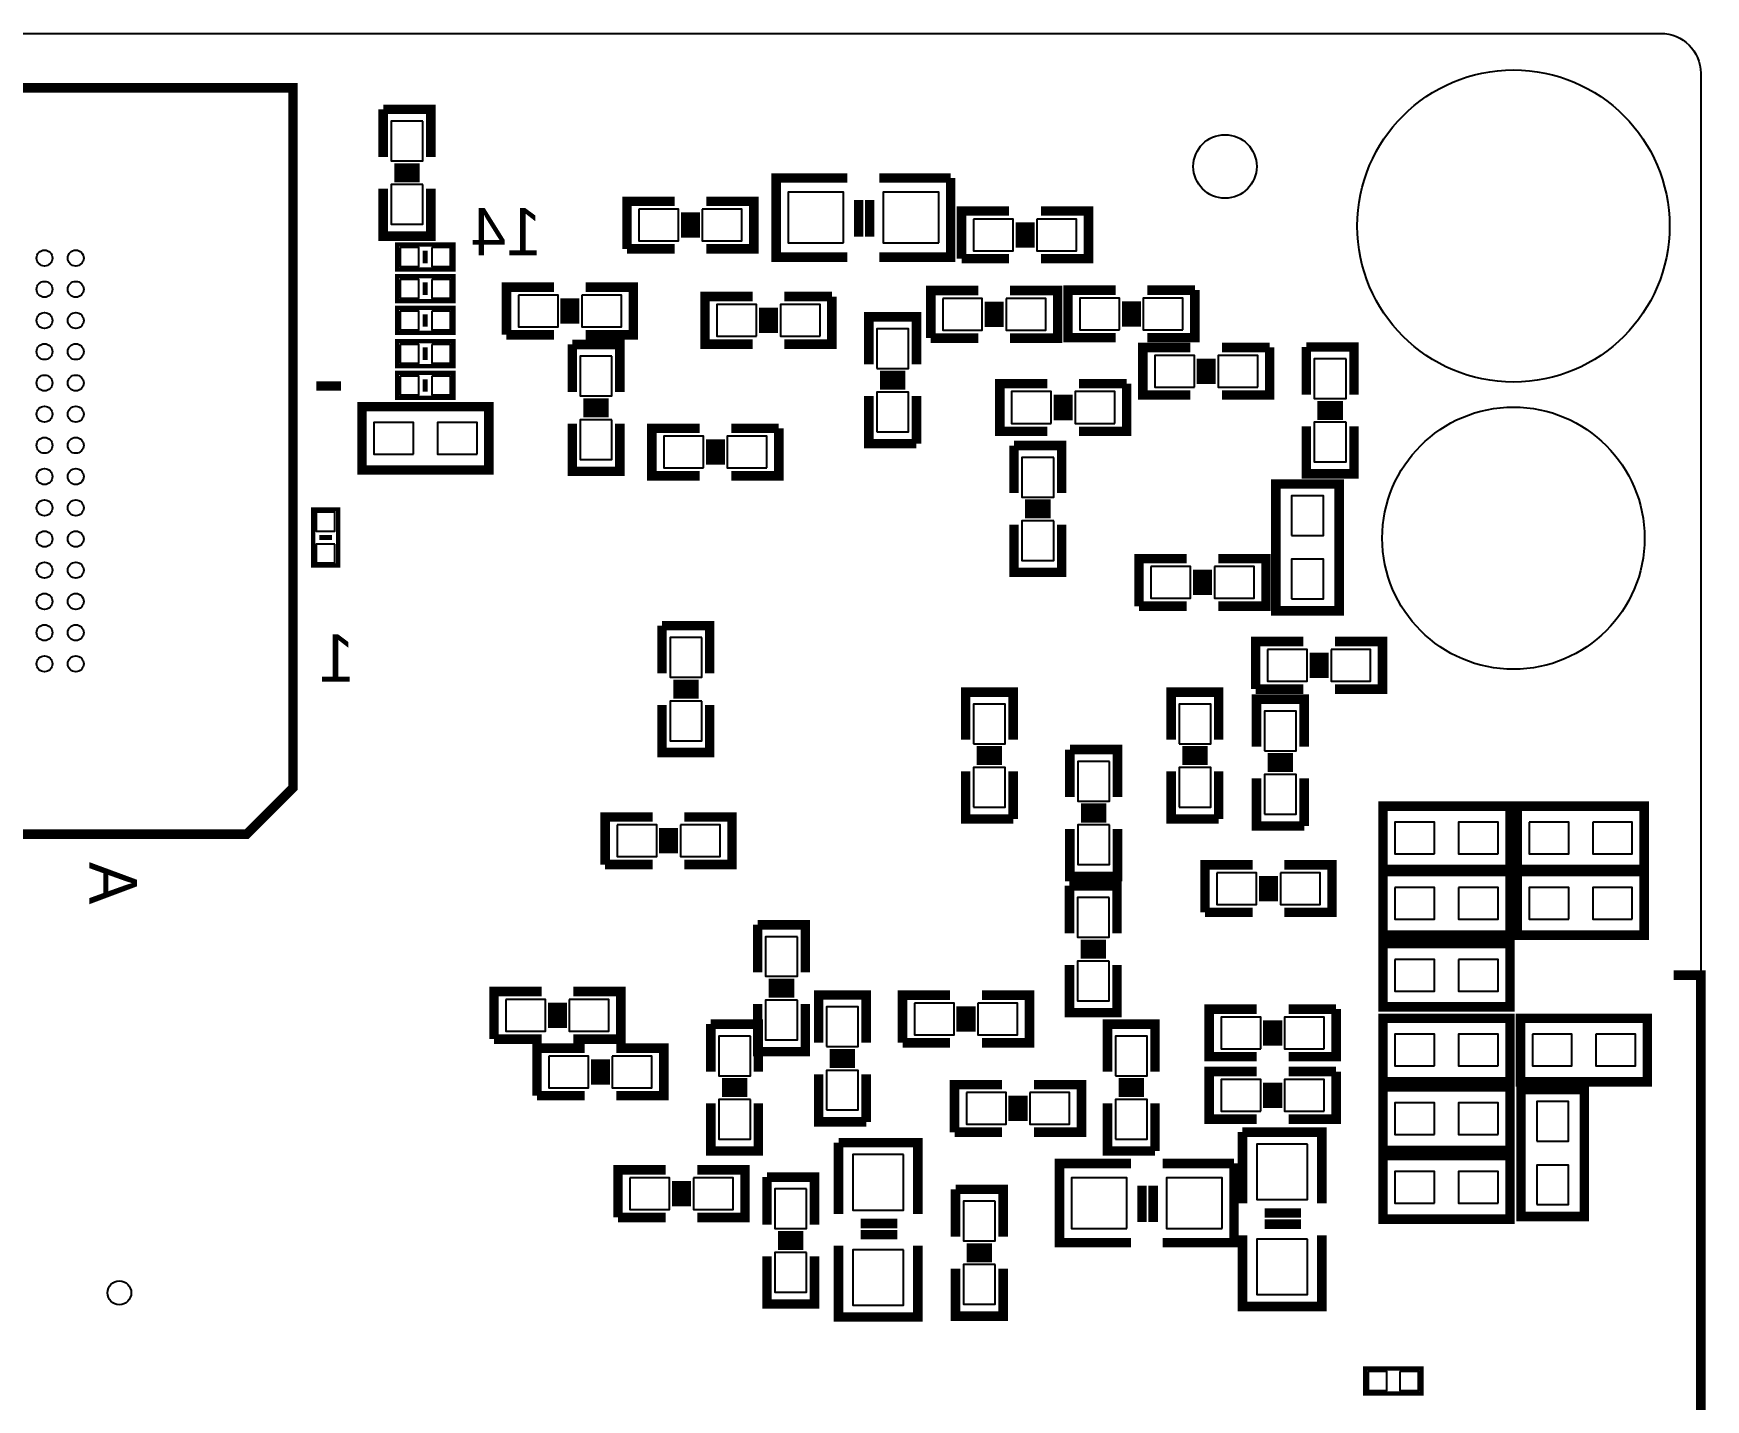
# Model space of a CAD drawing. Extents: x -61 to 349, y -42 to 245.
# Drawn here: x 42.9 to 69.68, y 23.2 to 45.09 of the extents above; entities that cross this region are included whole.
import ezdxf
from ezdxf.enums import TextEntityAlignment as Align

# ---------------------------------------------------------------- set-up
doc = ezdxf.new("R2010")
doc.units = 0
for name, color, linetype in [('BOARD_GEOMETRY_OUTLINE', 3, 'CONTINUOUS'), ('PACKAGE_GEOMETRY_SILKSCREEN_B', 4, 'CONTINUOUS'), ('PIN_B', 5, 'CONTINUOUS')]:
    doc.layers.add(name, color=color, linetype=linetype)

msp = doc.modelspace()

# ---------------------------------------------------------------- linework, layer by layer
at = {"layer": 'BOARD_GEOMETRY_OUTLINE'}
msp.add_lwpolyline([(0.635, 45.085), (68.961, 45.085, -0.41233), (69.600064, 44.45), (69.600064, 21.999956), (68.600066, 21.999956, 0.414218), (67.600068, 20.999958), (67.600068, 18.999962, 0.414228), (68.600066, 17.999964), (69.600064, 17.999964), (69.600064, 0.635, -0.412353), (68.961, 0), (39.099998, 0)], format="xyb", dxfattribs=at)
at = {"layer": 'PACKAGE_GEOMETRY_SILKSCREEN_B'}
for points, const_width in [([(47.055786, 44.214288), (33.60039, 44.214288), (33.60039, 32.258508), (46.316646, 32.258508), (47.055786, 32.997902), (47.055786, 44.214288)], 0.1524), ([(48.501046, 43.869864), (48.501046, 43.107864)], 0.1524), ([(49.263046, 43.107864), (49.263046, 43.869864), (48.501046, 43.869864)], 0.1524), ([(48.678846, 42.930064), (49.085246, 42.930064)], 0.1524), ([(48.678846, 42.777664), (49.085246, 42.777664)], 0.1524), ([(55.936134, 42.770298), (54.793134, 42.770298), (54.793134, 41.500298), (55.936134, 41.500298)], 0.1524), ([(57.587134, 42.770298), (56.444134, 42.770298)], 0.1524), ([(56.444134, 41.500298), (57.587134, 41.500298), (57.587134, 42.770298)], 0.1524), ([(48.501046, 42.599864), (48.501046, 41.837864), (49.263046, 41.837864), (49.263046, 42.599864)], 0.1524), ([(53.167026, 42.39514), (52.405026, 42.39514), (52.405026, 41.63314)], 0.1524), ([(53.675026, 41.63314), (54.437026, 41.63314), (54.437026, 42.39514), (53.675026, 42.39514)], 0.1524), ([(56.113934, 42.414698), (56.113934, 41.830498)], 0.1524), ([(56.291734, 42.414698), (56.291734, 41.830498)], 0.1524), ([(58.524902, 42.239438), (57.762902, 42.239438), (57.762902, 41.477438)], 0.1524), ([(59.032902, 41.477438), (59.794902, 41.477438), (59.794902, 42.239438), (59.032902, 42.239438)], 0.1524), ([(53.344826, 41.81094), (53.344826, 42.21734)], 0.1524), ([(53.497226, 41.81094), (53.497226, 42.21734)], 0.1524), ([(58.702702, 41.655238), (58.702702, 42.061638)], 0.1524), ([(58.855102, 41.655238), (58.855102, 42.061638)], 0.1524), ([(48.724566, 41.703752), (48.724566, 41.303702), (49.624488, 41.303702), (49.624488, 41.703752), (48.724566, 41.703752)], 0.070104), ([(49.1744, 41.403524), (49.1744, 41.60393)], 0.08001), ([(52.405026, 41.63314), (53.167026, 41.63314)], 0.1524), ([(57.762902, 41.477438), (58.524902, 41.477438)], 0.1524), ([(48.724566, 41.195498), (48.724566, 40.795448), (49.624488, 40.795448), (49.624488, 41.195498), (48.724566, 41.195498)], 0.070104), ([(49.1744, 40.895524), (49.1744, 41.095676)], 0.08001), ([(51.237642, 41.019984), (50.475642, 41.019984), (50.475642, 40.257984)], 0.1524), ([(51.745642, 40.257984), (52.507642, 40.257984), (52.507642, 41.019984), (51.745642, 41.019984)], 0.1524), ([(58.031634, 40.966898), (57.269634, 40.966898), (57.269634, 40.204898)], 0.1524), ([(58.539634, 40.204898), (59.301634, 40.204898), (59.301634, 40.966898), (58.539634, 40.966898)], 0.1524), ([(60.228226, 40.97274), (59.466226, 40.97274), (59.466226, 40.21074), (60.228226, 40.21074)], 0.1524), ([(61.498226, 40.97274), (60.736226, 40.97274)], 0.1524), ([(60.736226, 40.21074), (61.498226, 40.21074), (61.498226, 40.97274)], 0.1524), ([(48.724312, 40.687498), (48.724312, 40.287448), (49.624234, 40.287448), (49.624234, 40.687498), (48.724312, 40.687498)], 0.070104), ([(51.415442, 40.435784), (51.415442, 40.842184)], 0.1524), ([(51.567842, 40.435784), (51.567842, 40.842184)], 0.1524), ([(54.416706, 40.870378), (53.654706, 40.870378), (53.654706, 40.108378), (54.416706, 40.108378)], 0.1524), ([(54.594506, 40.692578), (54.594506, 40.286178)], 0.1524), ([(54.746906, 40.692578), (54.746906, 40.286178)], 0.1524), ([(55.686706, 40.870378), (54.924706, 40.870378)], 0.1524), ([(54.924706, 40.108378), (55.686706, 40.108378), (55.686706, 40.870378)], 0.1524), ([(58.209434, 40.382698), (58.209434, 40.789098)], 0.1524), ([(58.361834, 40.382698), (58.361834, 40.789098)], 0.1524), ([(60.406026, 40.79494), (60.406026, 40.38854)], 0.1524), ([(60.558426, 40.79494), (60.558426, 40.38854)], 0.1524), ([(49.1744, 40.387524), (49.1744, 40.587676)], 0.08001), ([(57.041034, 39.783258), (57.041034, 40.545258), (56.279034, 40.545258), (56.279034, 39.783258)], 0.1524), ([(48.724312, 40.154352), (48.724312, 39.754302), (49.624234, 39.754302), (49.624234, 40.154352), (48.724312, 40.154352)], 0.070104), ([(50.475642, 40.257984), (51.237642, 40.257984)], 0.1524), ([(51.529234, 40.103298), (51.529234, 39.341298)], 0.1524), ([(52.291234, 39.341298), (52.291234, 40.103298), (51.529234, 40.103298)], 0.1524), ([(57.269634, 40.204898), (58.031634, 40.204898)], 0.1524), ([(49.1744, 39.854124), (49.1744, 40.054276)], 0.08001), ([(61.426852, 40.055038), (60.664852, 40.055038), (60.664852, 39.293038), (61.426852, 39.293038)], 0.1524), ([(61.604652, 39.877238), (61.604652, 39.470838)], 0.1524), ([(61.757052, 39.877238), (61.757052, 39.470838)], 0.1524), ([(62.696852, 40.055038), (61.934852, 40.055038)], 0.1524), ([(61.934852, 39.293038), (62.696852, 39.293038), (62.696852, 40.055038)], 0.1524), ([(63.2841, 40.06215), (63.2841, 39.30015)], 0.1524), ([(64.0461, 39.30015), (64.0461, 40.06215), (63.2841, 40.06215)], 0.1524), ([(48.724312, 39.646098), (48.724312, 39.246048), (49.624234, 39.246048), (49.624234, 39.646098), (48.724312, 39.646098)], 0.070104), ([(56.863234, 39.605458), (56.456834, 39.605458)], 0.1524), ([(47.42815, 39.436294), (47.8282, 39.436294)], 0.1524), ([(49.1744, 39.34587), (49.1744, 39.546276)], 0.08001), ([(56.863234, 39.453058), (56.456834, 39.453058)], 0.1524), ([(59.136026, 39.47414), (58.374026, 39.47414), (58.374026, 38.71214), (59.136026, 38.71214)], 0.1524), ([(59.313826, 39.29634), (59.313826, 38.88994)], 0.1524), ([(59.466226, 39.29634), (59.466226, 38.88994)], 0.1524), ([(60.406026, 39.47414), (59.644026, 39.47414)], 0.1524), ([(59.644026, 38.71214), (60.406026, 38.71214), (60.406026, 39.47414)], 0.1524), ([(50.193956, 39.10711), (48.161956, 39.10711), (48.161956, 38.09111), (50.193956, 38.09111), (50.193956, 39.10711)], 0.1524), ([(51.707034, 39.163498), (52.113434, 39.163498)], 0.1524), ([(56.279034, 39.275258), (56.279034, 38.513258), (57.041034, 38.513258)], 0.1524), ([(57.041034, 38.513258), (57.041034, 39.275258)], 0.1524), ([(63.4619, 39.12235), (63.8683, 39.12235)], 0.1524), ([(51.529234, 38.833298), (51.529234, 38.071298), (52.291234, 38.071298), (52.291234, 38.833298)], 0.1524), ([(51.707034, 39.011098), (52.113434, 39.011098)], 0.1524), ([(53.566314, 38.759638), (52.804314, 38.759638), (52.804314, 37.997638), (53.566314, 37.997638)], 0.1524), ([(54.836314, 38.759638), (54.074314, 38.759638)], 0.1524), ([(54.074314, 37.997638), (54.836314, 37.997638), (54.836314, 38.759638)], 0.1524), ([(63.2841, 38.79215), (63.2841, 38.03015), (64.0461, 38.03015), (64.0461, 38.79215)], 0.1524), ([(63.4619, 38.96995), (63.8683, 38.96995)], 0.1524), ([(53.744114, 38.581838), (53.744114, 38.175438)], 0.1524), ([(53.896514, 38.581838), (53.896514, 38.175438)], 0.1524), ([(58.602626, 38.48354), (58.602626, 37.72154)], 0.1524), ([(59.364626, 37.72154), (59.364626, 38.48354), (58.602626, 38.48354)], 0.1524), ([(63.80988, 35.836098), (63.80988, 37.868098), (62.79388, 37.868098), (62.79388, 35.836098), (63.80988, 35.836098)], 0.1524), ([(47.778924, 37.460428), (47.378874, 37.460428), (47.378874, 36.560506), (47.778924, 36.560506), (47.778924, 37.460428)], 0.070104), ([(58.780426, 37.54374), (59.186826, 37.54374)], 0.1524), ([(58.602626, 37.21354), (58.602626, 36.45154), (59.364626, 36.45154), (59.364626, 37.21354)], 0.1524), ([(58.780426, 37.39134), (59.186826, 37.39134)], 0.1524), ([(47.47895, 37.01034), (47.679102, 37.01034)], 0.08001), ([(61.366654, 36.671758), (60.604654, 36.671758), (60.604654, 35.909758)], 0.1524), ([(61.874654, 35.909758), (62.636654, 35.909758), (62.636654, 36.671758), (61.874654, 36.671758)], 0.1524), ([(61.544454, 36.087558), (61.544454, 36.493958)], 0.1524), ([(61.696854, 36.087558), (61.696854, 36.493958)], 0.1524), ([(60.604654, 35.909758), (61.366654, 35.909758)], 0.1524), ([(52.966874, 35.597338), (52.966874, 34.835338)], 0.1524), ([(53.728874, 34.835338), (53.728874, 35.597338), (52.966874, 35.597338)], 0.1524), ([(63.234062, 35.343338), (62.472062, 35.343338), (62.472062, 34.581338)], 0.1524), ([(63.742062, 34.581338), (64.504062, 34.581338), (64.504062, 35.343338), (63.742062, 35.343338)], 0.1524), ([(63.411862, 34.759138), (63.411862, 35.165538)], 0.1524), ([(63.564262, 34.759138), (63.564262, 35.165538)], 0.1524), ([(53.144674, 34.657538), (53.551074, 34.657538)], 0.1524), ([(53.144674, 34.505138), (53.551074, 34.505138)], 0.1524), ([(58.590434, 33.771078), (58.590434, 34.533078), (57.828434, 34.533078), (57.828434, 33.771078)], 0.1524), ([(61.879734, 33.771078), (61.879734, 34.533078), (61.117734, 34.533078), (61.117734, 33.771078)], 0.1524), ([(62.472062, 34.581338), (63.234062, 34.581338)], 0.1524), ([(52.966874, 34.327338), (52.966874, 33.565338), (53.728874, 33.565338), (53.728874, 34.327338)], 0.1524), ([(63.248794, 33.659318), (63.248794, 34.421318), (62.486794, 34.421318), (62.486794, 33.659318)], 0.1524), ([(58.412634, 33.593278), (58.006234, 33.593278)], 0.1524), ([(58.412634, 33.440878), (58.006234, 33.440878)], 0.1524), ([(59.497214, 33.613598), (59.497214, 32.851598)], 0.1524), ([(60.259214, 32.851598), (60.259214, 33.613598), (59.497214, 33.613598)], 0.1524), ([(61.701934, 33.593278), (61.295534, 33.593278)], 0.1524), ([(61.701934, 33.440878), (61.295534, 33.440878)], 0.1524), ([(63.070994, 33.481518), (62.664594, 33.481518)], 0.1524), ([(57.828434, 33.263078), (57.828434, 32.501078), (58.590434, 32.501078)], 0.1524), ([(58.590434, 32.501078), (58.590434, 33.263078)], 0.1524), ([(61.117734, 33.263078), (61.117734, 32.501078), (61.879734, 32.501078)], 0.1524), ([(61.879734, 32.501078), (61.879734, 33.263078)], 0.1524), ([(62.486794, 33.151318), (62.486794, 32.389318), (63.248794, 32.389318)], 0.1524), ([(63.070994, 33.329118), (62.664594, 33.329118)], 0.1524), ([(63.248794, 32.389318), (63.248794, 33.151318)], 0.1524), ([(59.675014, 32.673798), (60.081414, 32.673798)], 0.1524), ([(66.543936, 32.707072), (64.511936, 32.707072), (64.511936, 31.691072), (66.543936, 31.691072), (66.543936, 32.707072)], 0.1524), ([(66.662046, 31.691072), (68.694046, 31.691072), (68.694046, 32.707072), (66.662046, 32.707072), (66.662046, 31.691072)], 0.1524), ([(52.817014, 32.534098), (52.055014, 32.534098), (52.055014, 31.772098)], 0.1524), ([(52.994814, 31.949898), (52.994814, 32.356298)], 0.1524), ([(53.147214, 31.949898), (53.147214, 32.356298)], 0.1524), ([(53.325014, 31.772098), (54.087014, 31.772098), (54.087014, 32.534098), (53.325014, 32.534098)], 0.1524), ([(59.497214, 32.343598), (59.497214, 31.581598), (60.259214, 31.581598), (60.259214, 32.343598)], 0.1524), ([(59.675014, 32.521398), (60.081414, 32.521398)], 0.1524), ([(52.055014, 31.772098), (52.817014, 31.772098)], 0.1524), ([(62.423802, 31.767526), (61.661802, 31.767526), (61.661802, 31.005526)], 0.1524), ([(62.601602, 31.183326), (62.601602, 31.589726)], 0.1524), ([(62.754002, 31.183326), (62.754002, 31.589726)], 0.1524), ([(62.931802, 31.005526), (63.693802, 31.005526), (63.693802, 31.767526), (62.931802, 31.767526)], 0.1524), ([(64.511936, 30.641036), (66.543936, 30.641036), (66.543936, 31.657036), (64.511936, 31.657036), (64.511936, 30.641036)], 0.1524), ([(68.694046, 31.657036), (66.662046, 31.657036), (66.662046, 30.641036), (68.694046, 30.641036), (68.694046, 31.657036)], 0.1524), ([(59.489594, 31.431738), (59.489594, 30.669738)], 0.1524), ([(60.251594, 30.669738), (60.251594, 31.431738), (59.489594, 31.431738)], 0.1524), ([(61.661802, 31.005526), (62.423802, 31.005526)], 0.1524), ([(54.498494, 30.806898), (54.498494, 30.044898)], 0.1524), ([(55.260494, 30.044898), (55.260494, 30.806898), (54.498494, 30.806898)], 0.1524), ([(59.667394, 30.491938), (60.073794, 30.491938)], 0.1524), ([(64.511936, 29.491178), (66.543936, 29.491178), (66.543936, 30.507178), (64.511936, 30.507178), (64.511936, 29.491178)], 0.1524), ([(59.667394, 30.339538), (60.073794, 30.339538)], 0.1524), ([(59.489594, 30.161738), (59.489594, 29.399738), (60.251594, 29.399738), (60.251594, 30.161738)], 0.1524), ([(69.1642, 29.99994), (69.600064, 29.99994), (69.600064, 23.999952)], 0.1524), ([(51.036474, 29.737558), (50.274474, 29.737558), (50.274474, 28.975558)], 0.1524), ([(51.544474, 28.975558), (52.306474, 28.975558), (52.306474, 29.737558), (51.544474, 29.737558)], 0.1524), ([(54.676294, 29.867098), (55.082694, 29.867098)], 0.1524), ([(54.676294, 29.714698), (55.082694, 29.714698)], 0.1524), ([(56.235854, 28.919678), (56.235854, 29.681678), (55.473854, 29.681678), (55.473854, 28.919678)], 0.1524), ([(57.579514, 29.679138), (56.817514, 29.679138), (56.817514, 28.917138)], 0.1524), ([(58.087514, 28.917138), (58.849514, 28.917138), (58.849514, 29.679138), (58.087514, 29.679138)], 0.1524), ([(51.214274, 29.153358), (51.214274, 29.559758)], 0.1524), ([(51.366674, 29.153358), (51.366674, 29.559758)], 0.1524), ([(54.498494, 29.536898), (54.498494, 28.774898), (55.260494, 28.774898), (55.260494, 29.536898)], 0.1524), ([(57.757314, 29.094938), (57.757314, 29.501338)], 0.1524), ([(57.909714, 29.094938), (57.909714, 29.501338)], 0.1524), ([(62.490604, 29.455618), (61.728604, 29.455618), (61.728604, 28.693618), (62.490604, 28.693618)], 0.1524), ([(63.760604, 29.455618), (62.998604, 29.455618)], 0.1524), ([(62.998604, 28.693618), (63.760604, 28.693618), (63.760604, 29.455618)], 0.1524), ([(53.747162, 29.21508), (53.747162, 28.45308)], 0.1524), ([(54.509162, 28.45308), (54.509162, 29.21508), (53.747162, 29.21508)], 0.1524), ([(60.861194, 28.452318), (60.861194, 29.214318), (60.099194, 29.214318), (60.099194, 28.452318)], 0.1524), ([(62.668404, 29.277818), (62.668404, 28.871418)], 0.1524), ([(62.820804, 29.277818), (62.820804, 28.871418)], 0.1524), ([(66.543936, 29.307028), (64.511936, 29.307028), (64.511936, 28.291028), (66.543936, 28.291028), (66.543936, 29.307028)], 0.1524), ([(66.712084, 28.291028), (68.744084, 28.291028), (68.744084, 29.307028), (66.712084, 29.307028), (66.712084, 28.291028)], 0.1524), ([(50.274474, 28.975558), (51.036474, 28.975558)], 0.1524), ([(56.817514, 28.917138), (57.579514, 28.917138)], 0.1524), ([(51.725322, 28.830524), (50.963322, 28.830524), (50.963322, 28.068524)], 0.1524), ([(51.903122, 28.246324), (51.903122, 28.652724)], 0.1524), ([(52.055522, 28.246324), (52.055522, 28.652724)], 0.1524), ([(52.233322, 28.068524), (52.995322, 28.068524), (52.995322, 28.830524), (52.233322, 28.830524)], 0.1524), ([(56.058054, 28.741878), (55.651654, 28.741878)], 0.1524), ([(56.058054, 28.589478), (55.651654, 28.589478)], 0.1524), ([(55.473854, 28.411678), (55.473854, 27.649678), (56.235854, 27.649678)], 0.1524), ([(56.235854, 27.649678), (56.235854, 28.411678)], 0.1524), ([(62.490604, 28.45562), (61.728604, 28.45562), (61.728604, 27.69362), (62.490604, 27.69362)], 0.1524), ([(63.760604, 28.45562), (62.998604, 28.45562)], 0.1524), ([(62.998604, 27.69362), (63.760604, 27.69362), (63.760604, 28.45562)], 0.1524), ([(50.963322, 28.068524), (51.725322, 28.068524)], 0.1524), ([(53.924962, 28.27528), (54.331362, 28.27528)], 0.1524), ([(53.924962, 28.12288), (54.331362, 28.12288)], 0.1524), ([(58.412634, 28.246578), (57.650634, 28.246578), (57.650634, 27.484578)], 0.1524), ([(58.590434, 27.662378), (58.590434, 28.068778)], 0.1524), ([(58.742834, 27.662378), (58.742834, 28.068778)], 0.1524), ([(58.920634, 27.484578), (59.682634, 27.484578), (59.682634, 28.246578), (58.920634, 28.246578)], 0.1524), ([(60.683394, 28.274518), (60.276994, 28.274518)], 0.1524), ([(60.683394, 28.122118), (60.276994, 28.122118)], 0.1524), ([(62.668404, 28.27782), (62.668404, 27.87142)], 0.1524), ([(62.820804, 28.27782), (62.820804, 27.87142)], 0.1524), ([(66.543936, 28.207208), (64.511936, 28.207208), (64.511936, 27.191208), (66.543936, 27.191208), (66.543936, 28.207208)], 0.1524), ([(67.735958, 26.133044), (67.735958, 28.165044), (66.719958, 28.165044), (66.719958, 26.133044), (67.735958, 26.133044)], 0.1524), ([(53.747162, 27.94508), (53.747162, 27.18308), (54.509162, 27.18308), (54.509162, 27.94508)], 0.1524), ([(60.099194, 27.944318), (60.099194, 27.182318), (60.861194, 27.182318)], 0.1524), ([(60.861194, 27.182318), (60.861194, 27.944318)], 0.1524), ([(55.792116, 27.316938), (55.792116, 26.173938)], 0.1524), ([(57.062116, 26.173938), (57.062116, 27.316938), (55.792116, 27.316938)], 0.1524), ([(57.650634, 27.484578), (58.412634, 27.484578)], 0.1524), ([(62.260226, 27.48534), (62.260226, 26.34234)], 0.1524), ([(63.530226, 26.34234), (63.530226, 27.48534), (62.260226, 27.48534)], 0.1524), ([(60.474098, 26.984198), (59.331098, 26.984198), (59.331098, 25.714198), (60.474098, 25.714198)], 0.1524), ([(62.125098, 26.984198), (60.982098, 26.984198)], 0.1524), ([(60.982098, 25.714198), (62.125098, 25.714198), (62.125098, 26.984198)], 0.1524), ([(66.543936, 27.107134), (64.511936, 27.107134), (64.511936, 26.091134), (66.543936, 26.091134), (66.543936, 27.107134)], 0.1524), ([(53.024024, 26.880058), (52.262024, 26.880058), (52.262024, 26.118058)], 0.1524), ([(53.201824, 26.295858), (53.201824, 26.702258)], 0.1524), ([(53.354224, 26.295858), (53.354224, 26.702258)], 0.1524), ([(53.532024, 26.118058), (54.294024, 26.118058), (54.294024, 26.880058), (53.532024, 26.880058)], 0.1524), ([(54.646322, 26.76525), (54.646322, 26.00325)], 0.1524), ([(55.408322, 26.00325), (55.408322, 26.76525), (54.646322, 26.76525)], 0.1524), ([(57.665874, 26.570178), (57.665874, 25.808178)], 0.1524), ([(58.427874, 25.808178), (58.427874, 26.570178), (57.665874, 26.570178)], 0.1524), ([(60.651898, 26.628598), (60.651898, 26.044398)], 0.1524), ([(60.829698, 26.628598), (60.829698, 26.044398)], 0.1524), ([(62.615826, 26.18994), (63.200026, 26.18994)], 0.1524), ([(52.262024, 26.118058), (53.024024, 26.118058)], 0.1524), ([(56.147716, 26.021538), (56.731916, 26.021538)], 0.1524), ([(62.615826, 26.01214), (63.200026, 26.01214)], 0.1524), ([(54.824122, 25.82545), (55.230522, 25.82545)], 0.1524), ([(54.824122, 25.67305), (55.230522, 25.67305)], 0.1524), ([(55.792116, 25.665938), (55.792116, 24.522938), (57.062116, 24.522938), (57.062116, 25.665938)], 0.1524), ([(56.147716, 25.843738), (56.731916, 25.843738)], 0.1524), ([(57.843674, 25.630378), (58.250074, 25.630378)], 0.1524), ([(62.260226, 25.83434), (62.260226, 24.69134), (63.530226, 24.69134), (63.530226, 25.83434)], 0.1524), ([(54.646322, 25.49525), (54.646322, 24.73325), (55.408322, 24.73325), (55.408322, 25.49525)], 0.1524), ([(57.843674, 25.477978), (58.250074, 25.477978)], 0.1524), ([(57.665874, 25.300178), (57.665874, 24.538178), (58.427874, 24.538178), (58.427874, 25.300178)], 0.1524), ([(64.227964, 23.699216), (64.227964, 23.299166), (65.12814, 23.299166), (65.12814, 23.699216), (64.227964, 23.699216)], 0.070104)]:
    msp.add_lwpolyline(points, dxfattribs=dict(at, const_width=const_width))
at = {"layer": 'PACKAGE_GEOMETRY_SILKSCREEN_B', "const_width": 0.1524}
msp.add_lwpolyline([(69.600064, 7.124954), (69.600064, 17.999964), (68.600066, 17.999964, -0.414215), (67.600068, 18.999962), (67.600068, 20.999958, -0.414226), (68.600066, 21.999956), (69.600064, 21.999956), (69.600064, 23.999952)], format="xyb", dxfattribs=at)
at = {"layer": 'PIN_B'}
for points in [[(49.136046, 43.679364), (48.628046, 43.679364), (48.628046, 43.044364), (49.136046, 43.044364)], [(49.136046, 42.663364), (48.628046, 42.663364), (48.628046, 42.028364), (49.136046, 42.028364)], [(55.872634, 41.728898), (55.872634, 42.541698), (54.983634, 42.541698), (54.983634, 41.728898)], [(57.396634, 41.728898), (57.396634, 42.541698), (56.507634, 42.541698), (56.507634, 41.728898)], [(52.595526, 42.26814), (52.595526, 41.76014), (53.230526, 41.76014), (53.230526, 42.26814)], [(53.611526, 42.26814), (53.611526, 41.76014), (54.246526, 41.76014), (54.246526, 42.26814)], [(57.953402, 42.112438), (57.953402, 41.604438), (58.588402, 41.604438), (58.588402, 42.112438)], [(58.969402, 42.112438), (58.969402, 41.604438), (59.604402, 41.604438), (59.604402, 42.112438)], [(48.770413, 41.653587), (48.770413, 41.353613), (49.070387, 41.353613), (49.070387, 41.653587)], [(49.278413, 41.653587), (49.278413, 41.353613), (49.578387, 41.353613), (49.578387, 41.653587)], [(48.770413, 41.145587), (48.770413, 40.845613), (49.070387, 40.845613), (49.070387, 41.145587)], [(49.278413, 41.145587), (49.278413, 40.845613), (49.578387, 40.845613), (49.578387, 41.145587)], [(50.666142, 40.892984), (50.666142, 40.384984), (51.301142, 40.384984), (51.301142, 40.892984)], [(51.682142, 40.892984), (51.682142, 40.384984), (52.317142, 40.384984), (52.317142, 40.892984)], [(54.480206, 40.235378), (54.480206, 40.743378), (53.845206, 40.743378), (53.845206, 40.235378)], [(55.496206, 40.235378), (55.496206, 40.743378), (54.861206, 40.743378), (54.861206, 40.235378)], [(57.460134, 40.839898), (57.460134, 40.331898), (58.095134, 40.331898), (58.095134, 40.839898)], [(58.476134, 40.839898), (58.476134, 40.331898), (59.111134, 40.331898), (59.111134, 40.839898)], [(60.291726, 40.33774), (60.291726, 40.84574), (59.656726, 40.84574), (59.656726, 40.33774)], [(61.307726, 40.33774), (61.307726, 40.84574), (60.672726, 40.84574), (60.672726, 40.33774)], [(48.770413, 40.637587), (48.770413, 40.337613), (49.070387, 40.337613), (49.070387, 40.637587)], [(49.278413, 40.637587), (49.278413, 40.337613), (49.578387, 40.337613), (49.578387, 40.637587)], [(56.406034, 39.719758), (56.914034, 39.719758), (56.914034, 40.354758), (56.406034, 40.354758)], [(48.770413, 40.104187), (48.770413, 39.804213), (49.070387, 39.804213), (49.070387, 40.104187)], [(49.278413, 40.104187), (49.278413, 39.804213), (49.578387, 39.804213), (49.578387, 40.104187)], [(52.164234, 39.912798), (51.656234, 39.912798), (51.656234, 39.277798), (52.164234, 39.277798)], [(61.490352, 39.420038), (61.490352, 39.928038), (60.855352, 39.928038), (60.855352, 39.420038)], [(62.506352, 39.420038), (62.506352, 39.928038), (61.871352, 39.928038), (61.871352, 39.420038)], [(63.9191, 39.87165), (63.4111, 39.87165), (63.4111, 39.23665), (63.9191, 39.23665)], [(48.770413, 39.596187), (48.770413, 39.296213), (49.070387, 39.296213), (49.070387, 39.596187)], [(49.278413, 39.596187), (49.278413, 39.296213), (49.578387, 39.296213), (49.578387, 39.596187)], [(56.406034, 38.703758), (56.914034, 38.703758), (56.914034, 39.338758), (56.406034, 39.338758)], [(59.199526, 38.83914), (59.199526, 39.34714), (58.564526, 39.34714), (58.564526, 38.83914)], [(60.215526, 38.83914), (60.215526, 39.34714), (59.580526, 39.34714), (59.580526, 38.83914)], [(48.987456, 38.34511), (48.987456, 38.85311), (48.352456, 38.85311), (48.352456, 38.34511)], [(50.003456, 38.34511), (50.003456, 38.85311), (49.368456, 38.85311), (49.368456, 38.34511)], [(52.164234, 38.896798), (51.656234, 38.896798), (51.656234, 38.261798), (52.164234, 38.261798)], [(63.9191, 38.85565), (63.4111, 38.85565), (63.4111, 38.22065), (63.9191, 38.22065)], [(53.629814, 38.124638), (53.629814, 38.632638), (52.994814, 38.632638), (52.994814, 38.124638)], [(54.645814, 38.124638), (54.645814, 38.632638), (54.010814, 38.632638), (54.010814, 38.124638)], [(59.237626, 38.29304), (58.729626, 38.29304), (58.729626, 37.65804), (59.237626, 37.65804)], [(63.04788, 37.042598), (63.55588, 37.042598), (63.55588, 37.677598), (63.04788, 37.677598)], [(47.729013, 37.414327), (47.429039, 37.414327), (47.429039, 37.114353), (47.729013, 37.114353)], [(59.237626, 37.27704), (58.729626, 37.27704), (58.729626, 36.64204), (59.237626, 36.64204)], [(47.729013, 36.906327), (47.429039, 36.906327), (47.429039, 36.606353), (47.729013, 36.606353)], [(60.795154, 36.544758), (60.795154, 36.036758), (61.430154, 36.036758), (61.430154, 36.544758)], [(61.811154, 36.544758), (61.811154, 36.036758), (62.446154, 36.036758), (62.446154, 36.544758)], [(63.04788, 36.026598), (63.55588, 36.026598), (63.55588, 36.661598), (63.04788, 36.661598)], [(53.601874, 35.406838), (53.093874, 35.406838), (53.093874, 34.771838), (53.601874, 34.771838)], [(62.662562, 35.216338), (62.662562, 34.708338), (63.297562, 34.708338), (63.297562, 35.216338)], [(63.678562, 35.216338), (63.678562, 34.708338), (64.313562, 34.708338), (64.313562, 35.216338)], [(53.601874, 34.390838), (53.093874, 34.390838), (53.093874, 33.755838), (53.601874, 33.755838)], [(57.955434, 33.707578), (58.463434, 33.707578), (58.463434, 34.342578), (57.955434, 34.342578)], [(61.244734, 33.707578), (61.752734, 33.707578), (61.752734, 34.342578), (61.244734, 34.342578)], [(62.613794, 33.595818), (63.121794, 33.595818), (63.121794, 34.230818), (62.613794, 34.230818)], [(57.955434, 32.691578), (58.463434, 32.691578), (58.463434, 33.326578), (57.955434, 33.326578)], [(60.132214, 33.423098), (59.624214, 33.423098), (59.624214, 32.788098), (60.132214, 32.788098)], [(61.244734, 32.691578), (61.752734, 32.691578), (61.752734, 33.326578), (61.244734, 33.326578)], [(62.613794, 32.579818), (63.121794, 32.579818), (63.121794, 33.214818), (62.613794, 33.214818)], [(52.245514, 32.407098), (52.245514, 31.899098), (52.880514, 31.899098), (52.880514, 32.407098)], [(53.261514, 32.407098), (53.261514, 31.899098), (53.896514, 31.899098), (53.896514, 32.407098)], [(60.132214, 32.407098), (59.624214, 32.407098), (59.624214, 31.772098), (60.132214, 31.772098)], [(65.337436, 31.945072), (65.337436, 32.453072), (64.702436, 32.453072), (64.702436, 31.945072)], [(66.353436, 31.945072), (66.353436, 32.453072), (65.718436, 32.453072), (65.718436, 31.945072)], [(66.852546, 32.453072), (66.852546, 31.945072), (67.487546, 31.945072), (67.487546, 32.453072)], [(67.868546, 32.453072), (67.868546, 31.945072), (68.503546, 31.945072), (68.503546, 32.453072)], [(61.852302, 31.640526), (61.852302, 31.132526), (62.487302, 31.132526), (62.487302, 31.640526)], [(62.868302, 31.640526), (62.868302, 31.132526), (63.503302, 31.132526), (63.503302, 31.640526)], [(64.702436, 31.403036), (64.702436, 30.895036), (65.337436, 30.895036), (65.337436, 31.403036)], [(65.718436, 31.403036), (65.718436, 30.895036), (66.353436, 30.895036), (66.353436, 31.403036)], [(67.487546, 30.895036), (67.487546, 31.403036), (66.852546, 31.403036), (66.852546, 30.895036)], [(68.503546, 30.895036), (68.503546, 31.403036), (67.868546, 31.403036), (67.868546, 30.895036)], [(60.124594, 31.241238), (59.616594, 31.241238), (59.616594, 30.606238), (60.124594, 30.606238)], [(55.133494, 30.616398), (54.625494, 30.616398), (54.625494, 29.981398), (55.133494, 29.981398)], [(60.124594, 30.225238), (59.616594, 30.225238), (59.616594, 29.590238), (60.124594, 29.590238)], [(64.702436, 30.253178), (64.702436, 29.745178), (65.337436, 29.745178), (65.337436, 30.253178)], [(65.718436, 30.253178), (65.718436, 29.745178), (66.353436, 29.745178), (66.353436, 30.253178)], [(50.464974, 29.610558), (50.464974, 29.102558), (51.099974, 29.102558), (51.099974, 29.610558)], [(51.480974, 29.610558), (51.480974, 29.102558), (52.115974, 29.102558), (52.115974, 29.610558)], [(55.133494, 29.600398), (54.625494, 29.600398), (54.625494, 28.965398), (55.133494, 28.965398)], [(55.600854, 28.856178), (56.108854, 28.856178), (56.108854, 29.491178), (55.600854, 29.491178)], [(57.008014, 29.552138), (57.008014, 29.044138), (57.643014, 29.044138), (57.643014, 29.552138)], [(58.024014, 29.552138), (58.024014, 29.044138), (58.659014, 29.044138), (58.659014, 29.552138)], [(62.554104, 28.820618), (62.554104, 29.328618), (61.919104, 29.328618), (61.919104, 28.820618)], [(63.570104, 28.820618), (63.570104, 29.328618), (62.935104, 29.328618), (62.935104, 28.820618)], [(54.382162, 29.02458), (53.874162, 29.02458), (53.874162, 28.38958), (54.382162, 28.38958)], [(60.226194, 28.388818), (60.734194, 28.388818), (60.734194, 29.023818), (60.226194, 29.023818)], [(65.337436, 28.545028), (65.337436, 29.053028), (64.702436, 29.053028), (64.702436, 28.545028)], [(66.353436, 28.545028), (66.353436, 29.053028), (65.718436, 29.053028), (65.718436, 28.545028)], [(66.902584, 29.053028), (66.902584, 28.545028), (67.537584, 28.545028), (67.537584, 29.053028)], [(67.918584, 29.053028), (67.918584, 28.545028), (68.553584, 28.545028), (68.553584, 29.053028)], [(51.153822, 28.703524), (51.153822, 28.195524), (51.788822, 28.195524), (51.788822, 28.703524)], [(52.169822, 28.703524), (52.169822, 28.195524), (52.804822, 28.195524), (52.804822, 28.703524)], [(55.600854, 27.840178), (56.108854, 27.840178), (56.108854, 28.475178), (55.600854, 28.475178)], [(57.841134, 28.119578), (57.841134, 27.611578), (58.476134, 27.611578), (58.476134, 28.119578)], [(58.857134, 28.119578), (58.857134, 27.611578), (59.492134, 27.611578), (59.492134, 28.119578)], [(62.554104, 27.82062), (62.554104, 28.32862), (61.919104, 28.32862), (61.919104, 27.82062)], [(63.570104, 27.82062), (63.570104, 28.32862), (62.935104, 28.32862), (62.935104, 27.82062)], [(54.382162, 28.00858), (53.874162, 28.00858), (53.874162, 27.37358), (54.382162, 27.37358)], [(60.226194, 27.372818), (60.734194, 27.372818), (60.734194, 28.007818), (60.226194, 28.007818)], [(65.337436, 27.445208), (65.337436, 27.953208), (64.702436, 27.953208), (64.702436, 27.445208)], [(66.353436, 27.445208), (66.353436, 27.953208), (65.718436, 27.953208), (65.718436, 27.445208)], [(66.973958, 27.339544), (67.481958, 27.339544), (67.481958, 27.974544), (66.973958, 27.974544)], [(56.833516, 27.126438), (56.020716, 27.126438), (56.020716, 26.237438), (56.833516, 26.237438)], [(63.301626, 27.29484), (62.488826, 27.29484), (62.488826, 26.40584), (63.301626, 26.40584)], [(65.337436, 26.345134), (65.337436, 26.853134), (64.702436, 26.853134), (64.702436, 26.345134)], [(66.353436, 26.345134), (66.353436, 26.853134), (65.718436, 26.853134), (65.718436, 26.345134)], [(66.973958, 26.323544), (67.481958, 26.323544), (67.481958, 26.958544), (66.973958, 26.958544)], [(52.452524, 26.753058), (52.452524, 26.245058), (53.087524, 26.245058), (53.087524, 26.753058)], [(53.468524, 26.753058), (53.468524, 26.245058), (54.103524, 26.245058), (54.103524, 26.753058)], [(55.281322, 26.57475), (54.773322, 26.57475), (54.773322, 25.93975), (55.281322, 25.93975)], [(60.410598, 25.942798), (60.410598, 26.755598), (59.521598, 26.755598), (59.521598, 25.942798)], [(61.934598, 25.942798), (61.934598, 26.755598), (61.045598, 26.755598), (61.045598, 25.942798)], [(58.300874, 26.379678), (57.792874, 26.379678), (57.792874, 25.744678), (58.300874, 25.744678)], [(63.301626, 25.77084), (62.488826, 25.77084), (62.488826, 24.88184), (63.301626, 24.88184)], [(55.281322, 25.55875), (54.773322, 25.55875), (54.773322, 24.92375), (55.281322, 24.92375)], [(56.833516, 25.602438), (56.020716, 25.602438), (56.020716, 24.713438), (56.833516, 24.713438)], [(58.300874, 25.363678), (57.792874, 25.363678), (57.792874, 24.728678), (58.300874, 24.728678)], [(64.274065, 23.649051), (64.274065, 23.349077), (64.574039, 23.349077), (64.574039, 23.649051)], [(64.782065, 23.649051), (64.782065, 23.349077), (65.082039, 23.349077), (65.082039, 23.649051)]]:
    msp.add_lwpolyline(points, close=True, dxfattribs=at)
for centre, radius in [((66.60007, 41.999916), 2.499995), ((61.980826, 42.95394), 0.508), ((43.078146, 41.486328), 0.127), ((43.578018, 41.486328), 0.127), ((43.078146, 40.986456), 0.127), ((43.578018, 40.986456), 0.127), ((43.078146, 40.48633), 0.127), ((43.578018, 40.48633), 0.127), ((43.078146, 39.986458), 0.127), ((43.578018, 39.986458), 0.127), ((43.078146, 39.486332), 0.127), ((43.578018, 39.486332), 0.127), ((43.078146, 38.98646), 0.127), ((43.578018, 38.98646), 0.127), ((66.60007, 36.999926), 2.099945), ((43.078146, 38.486334), 0.127), ((43.578018, 38.486334), 0.127), ((43.078146, 37.986462), 0.127), ((43.578018, 37.986462), 0.127), ((43.078146, 37.486336), 0.127), ((43.578018, 37.486336), 0.127), ((43.078146, 36.986464), 0.127), ((43.578018, 36.986464), 0.127), ((43.078146, 36.486338), 0.127), ((43.578018, 36.486338), 0.127), ((43.078146, 35.986466), 0.127), ((43.578018, 35.986466), 0.127), ((43.078146, 35.48634), 0.127), ((43.578018, 35.48634), 0.127), ((43.078146, 34.986468), 0.127), ((43.578018, 34.986468), 0.127), ((44.276264, 24.911558), 0.1905)]:
    msp.add_circle(centre, radius, dxfattribs=at)

# ---------------------------------------------------------------- texts
at = {"layer": 'PACKAGE_GEOMETRY_SILKSCREEN_B', "text_generation_flag": 2, "width": 1.000333}
for s, p in [('14', (50.4698, 41.529)), ('1', (47.756826, 34.69894))]:
    msp.add_text(s, height=0.762, dxfattribs=at).set_placement(p, align=Align.CENTER)
msp.add_text('A', height=0.762, rotation=270, dxfattribs=at).set_placement((43.794426, 31.47314), align=Align.CENTER)

doc.saveas('drawing.dxf')
